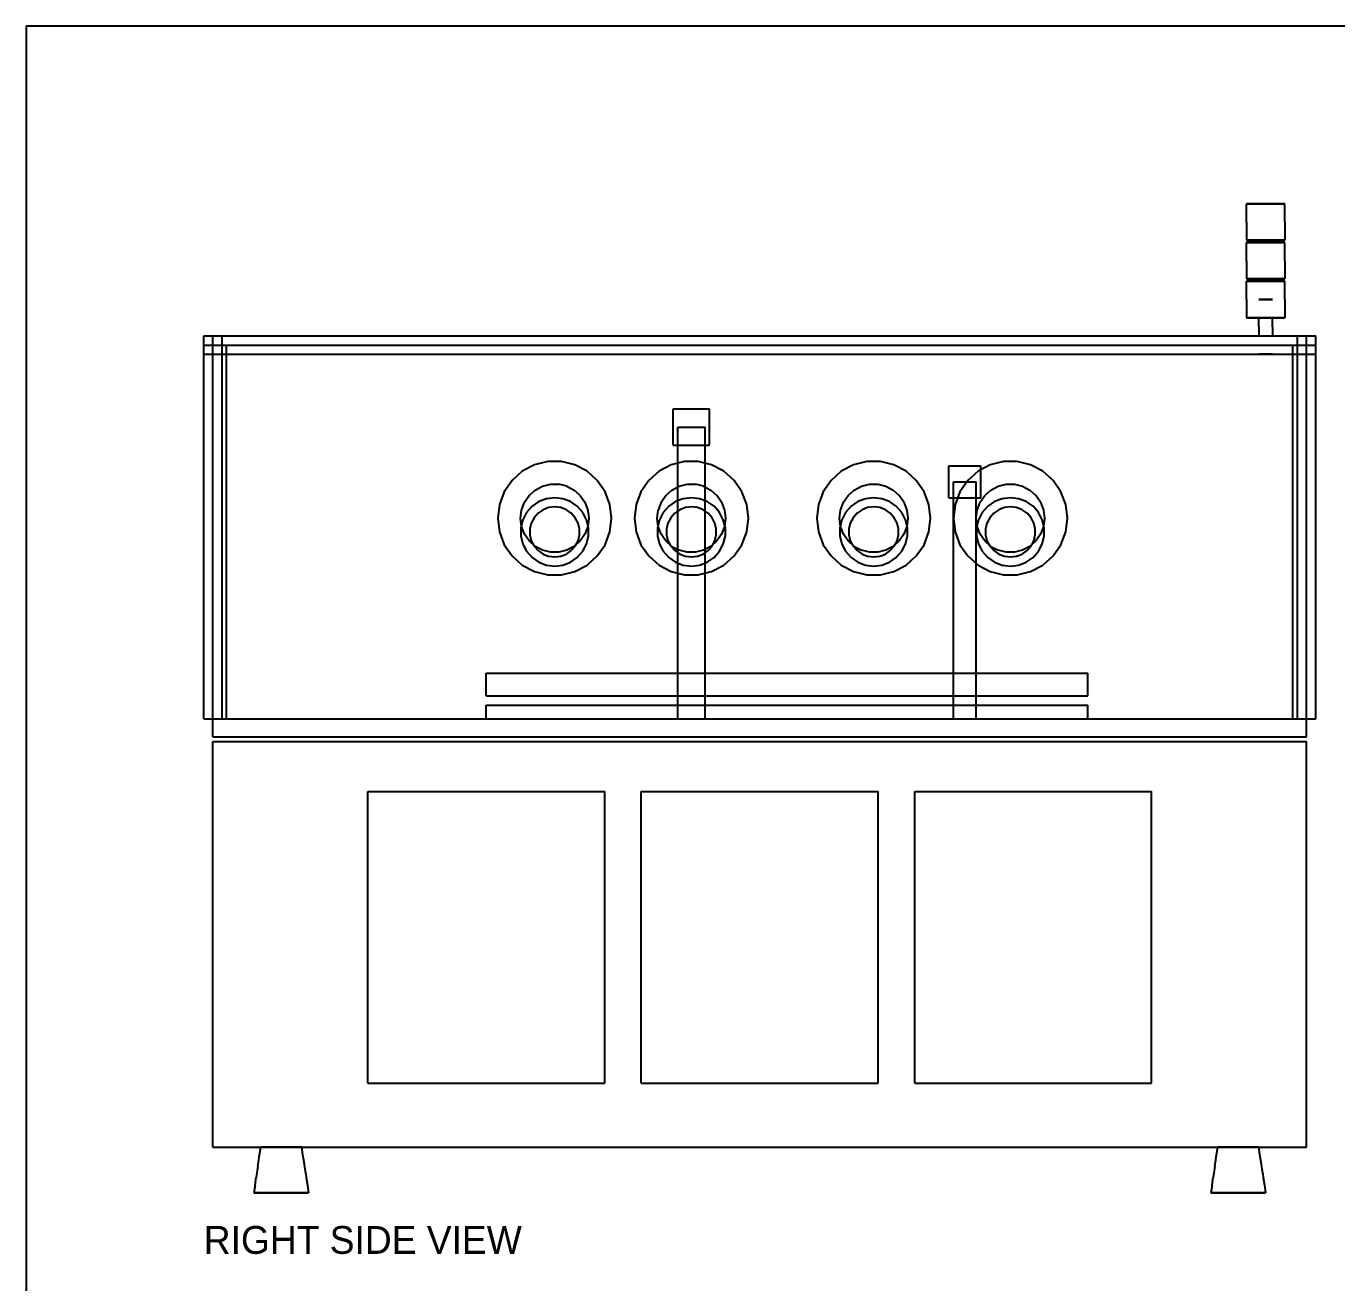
# Model space of a CAD drawing. Header units: millimetres. Extents: x -61 to 402, y -382 to 261.
# Drawn here: x -61 to 226.6, y -14.8 to 261 of the extents above; entities that cross this region are included whole.
import ezdxf

# ---------------------------------------------------------------- set-up
doc = ezdxf.new("R2010")
doc.units = ezdxf.units.MM
for name, color, linetype in [('BORDER', 7, 'Continuous'), ('HIDDEN', 8, 'Continuous'), ('TEXT', 5, 'Continuous'), ('VISIBLE', 7, 'Continuous')]:
    doc.layers.add(name, color=color, linetype=linetype)

msp = doc.modelspace()

# ---------------------------------------------------------------- linework, layer by layer
at = {"layer": 'BORDER'}
msp.add_lwpolyline([(-61, -381.93), (401.55, -381.93), (401.55, 260.96), (-61, 260.96)], close=True, dxfattribs=at)
at = {"layer": 'HIDDEN'}
for points in [[(206.79, 222), (206.76, 222)], [(207.03, 222), (206.79, 222)], [(207.5, 222), (207.03, 222)], [(208.17, 222), (207.5, 222)], [(209.01, 222), (208.17, 222)], [(209.95, 222), (209.01, 222)], [(210.96, 222), (209.95, 222)], [(211.97, 222), (210.96, 222)], [(212.91, 222), (211.97, 222)], [(213.75, 222), (212.91, 222)], [(214.42, 222), (213.75, 222)], [(214.89, 222), (214.42, 222)], [(215.13, 222), (214.89, 222)], [(215.16, 222), (215.13, 222)], [(206.79, 214), (206.76, 214)], [(206.79, 213.5), (206.76, 213.5)], [(207.03, 214), (206.79, 214)], [(207.03, 213.5), (206.79, 213.5)], [(207.5, 214), (207.03, 214)], [(207.5, 213.5), (207.03, 213.5)], [(208.17, 214), (207.5, 214)], [(208.17, 213.5), (207.5, 213.5)], [(209.01, 214), (208.17, 214)], [(209.01, 213.5), (208.17, 213.5)], [(209.95, 214), (209.01, 214)], [(209.95, 213.5), (209.01, 213.5)], [(210.96, 214), (209.95, 214)], [(210.96, 213.5), (209.95, 213.5)], [(211.97, 214), (210.96, 214)], [(211.97, 213.5), (210.96, 213.5)], [(212.91, 214), (211.97, 214)], [(212.91, 213.5), (211.97, 213.5)], [(213.75, 214), (212.91, 214)], [(213.75, 213.5), (212.91, 213.5)], [(214.42, 214), (213.75, 214)], [(214.42, 213.5), (213.75, 213.5)], [(214.89, 214), (214.42, 214)], [(214.89, 213.5), (214.42, 213.5)], [(215.13, 214), (214.89, 214)], [(215.13, 213.5), (214.89, 213.5)], [(215.16, 214), (215.13, 214)], [(215.16, 213.5), (215.13, 213.5)], [(206.79, 205.5), (206.76, 205.5)], [(206.79, 205), (206.76, 205)], [(207.03, 205.5), (206.79, 205.5)], [(207.03, 205), (206.79, 205)], [(207.5, 205.5), (207.03, 205.5)], [(207.5, 205), (207.03, 205)], [(208.17, 205.5), (207.5, 205.5)], [(208.17, 205), (207.5, 205)], [(209.01, 205.5), (208.17, 205.5)], [(209.01, 205), (208.17, 205)], [(209.95, 205.5), (209.01, 205.5)], [(209.95, 205), (209.01, 205)], [(210.96, 205.5), (209.95, 205.5)], [(210.96, 205), (209.95, 205)], [(211.97, 205.5), (210.96, 205.5)], [(211.97, 205), (210.96, 205)], [(212.91, 205.5), (211.97, 205.5)], [(212.91, 205), (211.97, 205)], [(213.75, 205.5), (212.91, 205.5)], [(213.75, 205), (212.91, 205)], [(214.42, 205.5), (213.75, 205.5)], [(214.42, 205), (213.75, 205)], [(214.89, 205.5), (214.42, 205.5)], [(214.89, 205), (214.42, 205)], [(215.13, 205.5), (214.89, 205.5)], [(215.13, 205), (214.89, 205)], [(215.16, 205.5), (215.13, 205.5)], [(215.16, 205), (215.13, 205)], [(209.46, 201), (209.47, 201)], [(209.47, 201), (209.46, 201)], [(209.47, 201), (209.56, 201)], [(209.56, 201), (209.47, 201)], [(209.56, 201), (209.73, 201)], [(209.73, 201), (209.56, 201)], [(209.73, 201), (209.97, 201)], [(209.97, 201), (209.73, 201)], [(209.97, 201), (210.26, 201)], [(210.26, 201), (209.97, 201)], [(210.26, 201), (210.6, 201)], [(210.6, 201), (210.26, 201)], [(210.6, 201), (210.96, 201)], [(210.96, 201), (210.6, 201)], [(211.32, 201), (210.96, 201)], [(210.96, 201), (211.32, 201)], [(211.66, 201), (211.32, 201)], [(211.32, 201), (211.66, 201)], [(211.95, 201), (211.66, 201)], [(211.66, 201), (211.95, 201)], [(212.19, 201), (211.95, 201)], [(211.95, 201), (212.19, 201)], [(212.36, 201), (212.19, 201)], [(212.19, 201), (212.36, 201)], [(212.45, 201), (212.36, 201)], [(212.36, 201), (212.45, 201)], [(212.46, 201), (212.45, 201)], [(212.45, 201), (212.46, 201)], [(206.79, 197), (206.76, 197)], [(207.03, 197), (206.79, 197)], [(207.5, 197), (207.03, 197)], [(208.17, 197), (207.5, 197)], [(209.01, 197), (208.17, 197)], [(209.95, 197), (209.01, 197)], [(210.96, 197), (209.95, 197)], [(211.97, 197), (210.96, 197)], [(212.91, 197), (211.97, 197)], [(213.75, 197), (212.91, 197)], [(214.42, 197), (213.75, 197)], [(214.89, 197), (214.42, 197)], [(215.13, 197), (214.89, 197)], [(215.16, 197), (215.13, 197)], [(-22.04, 193), (-18.04, 193)], [(-22.04, 189), (-22.04, 193)], [(-20.04, 193), (219.96, 193)], [(-20.04, 193), (219.96, 193)], [(-20.04, 189), (-20.04, 193)], [(-20.04, 189), (-20.04, 193)], [(-20.04, 193), (219.96, 193)], [(-20.04, 189), (-20.04, 193)], [(-20.04, 193), (-18.04, 193)], [(-18.04, 189), (-18.04, 193)], [(-18.04, 189), (-18.04, 193)], [(217.96, 193), (219.96, 193)], [(217.96, 193), (221.96, 193)], [(217.96, 189), (217.96, 193)], [(217.96, 189), (217.96, 193)], [(219.96, 189), (219.96, 193)], [(219.96, 189), (219.96, 193)], [(219.96, 189), (219.96, 193)], [(221.96, 189), (221.96, 193)], [(-22.04, 191), (-18.04, 191)], [(-22.04, 191), (-18.04, 191)], [(-22.04, 109), (-22.04, 191)], [(-22.04, 109), (-22.04, 191)], [(-22.04, 191), (-18.04, 191)], [(-22.04, 109), (-22.04, 191)], [(-22.04, 189), (-22.04, 191)], [(-20.04, 191), (219.96, 191)], [(-20.04, 191), (219.96, 191)], [(-20.04, 109), (-20.04, 191)], [(-20.04, 109), (-20.04, 191)], [(-20.04, 191), (219.96, 191)], [(-20.04, 191), (219.96, 191)], [(-20.04, 109), (-20.04, 191)], [(-20.04, 109), (-20.04, 191)], [(-20.04, 191), (-17.04, 191)], [(-20.04, 191), (-17.04, 191)], [(-20.04, 109), (-20.04, 191)], [(-20.04, 109), (-20.04, 191)], [(-18.04, 109), (-18.04, 191)], [(-18.04, 109), (-18.04, 191)], [(-18.04, 109), (-18.04, 191)], [(-17.04, 109), (-17.04, 191)], [(-17.04, 109), (-17.04, 191)], [(216.96, 191), (219.96, 191)], [(216.96, 191), (219.96, 191)], [(216.96, 109), (216.96, 191)], [(216.96, 109), (216.96, 191)], [(217.96, 191), (221.96, 191)], [(217.96, 191), (221.96, 191)], [(217.96, 109), (217.96, 191)], [(217.96, 109), (217.96, 191)], [(217.96, 191), (221.96, 191)], [(217.96, 109), (217.96, 191)], [(219.96, 109), (219.96, 191)], [(219.96, 109), (219.96, 191)], [(219.96, 109), (219.96, 191)], [(219.96, 109), (219.96, 191)], [(219.96, 109), (219.96, 191)], [(219.96, 109), (219.96, 191)], [(221.96, 109), (221.96, 191)], [(221.96, 109), (221.96, 191)], [(221.96, 109), (221.96, 191)], [(221.96, 189), (221.96, 191)], [(-22.04, 189), (-18.04, 189)], [(-22.04, 189), (-18.04, 189)], [(-20.04, 189), (219.96, 189)], [(-20.04, 189), (219.96, 189)], [(-20.04, 189), (219.96, 189)], [(209.46, 189), (209.47, 189)], [(209.47, 189), (209.46, 189)], [(209.47, 189), (209.56, 189)], [(209.56, 189), (209.47, 189)], [(209.56, 189), (209.73, 189)], [(209.73, 189), (209.56, 189)], [(209.73, 189), (209.97, 189)], [(209.97, 189), (209.73, 189)], [(209.97, 189), (210.26, 189)], [(210.26, 189), (209.97, 189)], [(210.26, 189), (210.6, 189)], [(210.6, 189), (210.26, 189)], [(210.6, 189), (210.96, 189)], [(210.96, 189), (210.6, 189)], [(211.32, 189), (210.96, 189)], [(210.96, 189), (211.32, 189)], [(211.66, 189), (211.32, 189)], [(211.32, 189), (211.66, 189)], [(211.95, 189), (211.66, 189)], [(211.66, 189), (211.95, 189)], [(212.19, 189), (211.95, 189)], [(211.95, 189), (212.19, 189)], [(212.36, 189), (212.19, 189)], [(212.19, 189), (212.36, 189)], [(212.45, 189), (212.36, 189)], [(212.36, 189), (212.45, 189)], [(212.46, 189), (212.45, 189)], [(212.45, 189), (212.46, 189)], [(217.96, 189), (221.96, 189)], [(217.96, 189), (221.96, 189)], [(80.96, 177), (88.96, 177)], [(80.96, 177), (88.96, 177)], [(80.96, 169), (80.96, 177)], [(80.96, 169), (80.96, 177)], [(88.96, 169), (88.96, 177)], [(88.96, 169), (88.96, 177)], [(81.96, 173), (87.96, 173)], [(81.96, 173), (87.96, 173)], [(81.96, 109), (81.96, 173)], [(81.96, 109), (81.96, 173)], [(81.96, 173), (87.96, 173)], [(81.96, 173), (87.96, 173)], [(81.96, 109), (81.96, 173)], [(81.96, 109), (81.96, 173)], [(87.96, 109), (87.96, 173)], [(87.96, 109), (87.96, 173)], [(87.96, 109), (87.96, 173)], [(87.96, 109), (87.96, 173)], [(80.96, 169), (88.96, 169)], [(80.96, 169), (88.96, 169)], [(141.46, 164.5), (148.46, 164.5)], [(141.46, 164.5), (148.46, 164.5)], [(141.46, 157.5), (141.46, 164.5)], [(141.46, 157.5), (141.46, 164.5)], [(148.46, 157.5), (148.46, 164.5)], [(148.46, 157.5), (148.46, 164.5)], [(142.46, 161), (147.46, 161)], [(142.46, 161), (147.46, 161)], [(142.46, 109), (142.46, 161)], [(142.46, 109), (142.46, 161)], [(142.46, 161), (147.46, 161)], [(142.46, 161), (147.46, 161)], [(142.46, 109), (142.46, 161)], [(142.46, 109), (142.46, 161)], [(147.46, 109), (147.46, 161)], [(147.46, 109), (147.46, 161)], [(147.46, 109), (147.46, 161)], [(147.46, 109), (147.46, 161)], [(49.99, 155.61), (48.79, 154.26)], [(51.47, 156.64), (49.99, 155.61)], [(53.17, 157.28), (51.47, 156.64)], [(53.64, 155.34), (52.4, 154.87)], [(54.96, 157.5), (53.17, 157.28)], [(54.96, 155.5), (53.64, 155.34)], [(56.75, 157.28), (54.96, 157.5)], [(56.28, 155.34), (54.96, 155.5)], [(57.52, 154.87), (56.28, 155.34)], [(58.45, 156.64), (56.75, 157.28)], [(59.93, 155.61), (58.45, 156.64)], [(61.13, 154.26), (59.93, 155.61)], [(79.99, 155.61), (78.79, 154.26)], [(81.47, 156.64), (79.99, 155.61)], [(83.17, 157.28), (81.47, 156.64)], [(83.64, 155.34), (82.4, 154.87)], [(84.96, 157.5), (83.17, 157.28)], [(84.96, 155.5), (83.64, 155.34)], [(86.75, 157.28), (84.96, 157.5)], [(86.28, 155.34), (84.96, 155.5)], [(87.52, 154.87), (86.28, 155.34)], [(88.45, 156.64), (86.75, 157.28)], [(89.93, 155.61), (88.45, 156.64)], [(91.13, 154.26), (89.93, 155.61)], [(119.99, 155.61), (118.79, 154.26)], [(121.47, 156.64), (119.99, 155.61)], [(123.17, 157.28), (121.47, 156.64)], [(123.64, 155.34), (122.4, 154.87)], [(124.96, 157.5), (123.17, 157.28)], [(124.96, 155.5), (123.64, 155.34)], [(126.75, 157.28), (124.96, 157.5)], [(126.28, 155.34), (124.96, 155.5)], [(127.52, 154.87), (126.28, 155.34)], [(128.45, 156.64), (126.75, 157.28)], [(129.93, 155.61), (128.45, 156.64)], [(131.13, 154.26), (129.93, 155.61)], [(141.46, 157.5), (148.46, 157.5)], [(141.46, 157.5), (148.46, 157.5)], [(149.99, 155.61), (148.79, 154.26)], [(151.47, 156.64), (149.99, 155.61)], [(153.17, 157.28), (151.47, 156.64)], [(153.64, 155.34), (152.4, 154.87)], [(154.96, 157.5), (153.17, 157.28)], [(154.96, 155.5), (153.64, 155.34)], [(156.75, 157.28), (154.96, 157.5)], [(156.28, 155.34), (154.96, 155.5)], [(157.52, 154.87), (156.28, 155.34)], [(158.45, 156.64), (156.75, 157.28)], [(159.93, 155.61), (158.45, 156.64)], [(161.13, 154.26), (159.93, 155.61)], [(47.95, 152.66), (47.51, 150.9)], [(48.79, 154.26), (47.95, 152.66)], [(50.43, 153.12), (49.82, 151.95)], [(51.31, 154.12), (50.43, 153.12)], [(52.4, 154.87), (51.31, 154.12)], [(58.61, 154.12), (57.52, 154.87)], [(59.49, 153.12), (58.61, 154.12)], [(60.1, 151.95), (59.49, 153.12)], [(61.97, 152.66), (61.13, 154.26)], [(62.41, 150.9), (61.97, 152.66)], [(77.95, 152.66), (77.51, 150.9)], [(78.79, 154.26), (77.95, 152.66)], [(80.43, 153.12), (79.82, 151.95)], [(81.31, 154.12), (80.43, 153.12)], [(82.4, 154.87), (81.31, 154.12)], [(88.61, 154.12), (87.52, 154.87)], [(89.49, 153.12), (88.61, 154.12)], [(90.1, 151.95), (89.49, 153.12)], [(91.97, 152.66), (91.13, 154.26)], [(92.41, 150.9), (91.97, 152.66)], [(117.95, 152.66), (117.51, 150.9)], [(118.79, 154.26), (117.95, 152.66)], [(120.43, 153.12), (119.82, 151.95)], [(121.31, 154.12), (120.43, 153.12)], [(122.4, 154.87), (121.31, 154.12)], [(128.61, 154.12), (127.52, 154.87)], [(129.49, 153.12), (128.61, 154.12)], [(130.1, 151.95), (129.49, 153.12)], [(131.97, 152.66), (131.13, 154.26)], [(132.41, 150.9), (131.97, 152.66)], [(147.95, 152.66), (147.51, 150.9)], [(148.79, 154.26), (147.95, 152.66)], [(150.43, 153.12), (149.82, 151.95)], [(151.31, 154.12), (150.43, 153.12)], [(152.4, 154.87), (151.31, 154.12)], [(158.61, 154.12), (157.52, 154.87)], [(159.49, 153.12), (158.61, 154.12)], [(160.1, 151.95), (159.49, 153.12)], [(161.97, 152.66), (161.13, 154.26)], [(162.41, 150.9), (161.97, 152.66)], [(47.51, 150.9), (47.51, 149.1)], [(49.82, 151.95), (49.5, 150.66)], [(49.5, 150.66), (49.5, 149.34)], [(60.42, 150.66), (60.1, 151.95)], [(60.42, 149.34), (60.42, 150.66)], [(62.41, 149.1), (62.41, 150.9)], [(77.51, 150.9), (77.51, 149.1)], [(79.82, 151.95), (79.5, 150.66)], [(79.5, 150.66), (79.5, 149.34)], [(90.42, 150.66), (90.1, 151.95)], [(90.42, 149.34), (90.42, 150.66)], [(92.41, 149.1), (92.41, 150.9)], [(117.51, 150.9), (117.51, 149.1)], [(119.82, 151.95), (119.5, 150.66)], [(119.5, 150.66), (119.5, 149.34)], [(130.42, 150.66), (130.1, 151.95)], [(130.42, 149.34), (130.42, 150.66)], [(132.41, 149.1), (132.41, 150.9)], [(147.51, 150.9), (147.51, 149.1)], [(149.82, 151.95), (149.5, 150.66)], [(149.5, 150.66), (149.5, 149.34)], [(160.42, 150.66), (160.1, 151.95)], [(160.42, 149.34), (160.42, 150.66)], [(162.41, 149.1), (162.41, 150.9)], [(47.51, 149.1), (47.95, 147.34)], [(47.95, 147.34), (48.79, 145.74)], [(49.5, 149.34), (49.82, 148.05)], [(49.82, 148.05), (50.43, 146.88)], [(50.43, 146.88), (51.31, 145.88)], [(58.61, 145.88), (59.49, 146.88)], [(59.49, 146.88), (60.1, 148.05)], [(60.1, 148.05), (60.42, 149.34)], [(61.13, 145.74), (61.97, 147.34)], [(61.97, 147.34), (62.41, 149.1)], [(77.51, 149.1), (77.95, 147.34)], [(77.95, 147.34), (78.79, 145.74)], [(79.5, 149.34), (79.82, 148.05)], [(79.82, 148.05), (80.43, 146.88)], [(80.43, 146.88), (81.31, 145.88)], [(88.61, 145.88), (89.49, 146.88)], [(89.49, 146.88), (90.1, 148.05)], [(90.1, 148.05), (90.42, 149.34)], [(91.13, 145.74), (91.97, 147.34)], [(91.97, 147.34), (92.41, 149.1)], [(117.51, 149.1), (117.95, 147.34)], [(117.95, 147.34), (118.79, 145.74)], [(119.5, 149.34), (119.82, 148.05)], [(119.82, 148.05), (120.43, 146.88)], [(120.43, 146.88), (121.31, 145.88)], [(128.61, 145.88), (129.49, 146.88)], [(129.49, 146.88), (130.1, 148.05)], [(130.1, 148.05), (130.42, 149.34)], [(131.13, 145.74), (131.97, 147.34)], [(131.97, 147.34), (132.41, 149.1)], [(147.51, 149.1), (147.95, 147.34)], [(147.95, 147.34), (148.79, 145.74)], [(149.5, 149.34), (149.82, 148.05)], [(149.82, 148.05), (150.43, 146.88)], [(150.43, 146.88), (151.31, 145.88)], [(158.61, 145.88), (159.49, 146.88)], [(159.49, 146.88), (160.1, 148.05)], [(160.1, 148.05), (160.42, 149.34)], [(161.13, 145.74), (161.97, 147.34)], [(161.97, 147.34), (162.41, 149.1)], [(48.79, 145.74), (49.99, 144.39)], [(49.99, 144.39), (51.47, 143.36)], [(51.31, 145.88), (52.4, 145.13)], [(52.4, 145.13), (53.64, 144.66)], [(53.64, 144.66), (54.96, 144.5)], [(54.96, 144.5), (56.28, 144.66)], [(56.28, 144.66), (57.52, 145.13)], [(57.52, 145.13), (58.61, 145.88)], [(58.45, 143.36), (59.93, 144.39)], [(59.93, 144.39), (61.13, 145.74)], [(78.79, 145.74), (79.99, 144.39)], [(79.99, 144.39), (81.47, 143.36)], [(81.31, 145.88), (82.4, 145.13)], [(82.4, 145.13), (83.64, 144.66)], [(83.64, 144.66), (84.96, 144.5)], [(84.96, 144.5), (86.28, 144.66)], [(86.28, 144.66), (87.52, 145.13)], [(87.52, 145.13), (88.61, 145.88)], [(88.45, 143.36), (89.93, 144.39)], [(89.93, 144.39), (91.13, 145.74)], [(118.79, 145.74), (119.99, 144.39)], [(119.99, 144.39), (121.47, 143.36)], [(121.31, 145.88), (122.4, 145.13)], [(122.4, 145.13), (123.64, 144.66)], [(123.64, 144.66), (124.96, 144.5)], [(124.96, 144.5), (126.28, 144.66)], [(126.28, 144.66), (127.52, 145.13)], [(127.52, 145.13), (128.61, 145.88)], [(128.45, 143.36), (129.93, 144.39)], [(129.93, 144.39), (131.13, 145.74)], [(148.79, 145.74), (149.99, 144.39)], [(149.99, 144.39), (151.47, 143.36)], [(151.31, 145.88), (152.4, 145.13)], [(152.4, 145.13), (153.64, 144.66)], [(153.64, 144.66), (154.96, 144.5)], [(154.96, 144.5), (156.28, 144.66)], [(156.28, 144.66), (157.52, 145.13)], [(157.52, 145.13), (158.61, 145.88)], [(158.45, 143.36), (159.93, 144.39)], [(159.93, 144.39), (161.13, 145.74)], [(51.47, 143.36), (53.17, 142.72)], [(53.17, 142.72), (54.96, 142.5)], [(54.96, 142.5), (56.75, 142.72)], [(56.75, 142.72), (58.45, 143.36)], [(81.47, 143.36), (83.17, 142.72)], [(83.17, 142.72), (84.96, 142.5)], [(84.96, 142.5), (86.75, 142.72)], [(86.75, 142.72), (88.45, 143.36)], [(121.47, 143.36), (123.17, 142.72)], [(123.17, 142.72), (124.96, 142.5)], [(124.96, 142.5), (126.75, 142.72)], [(126.75, 142.72), (128.45, 143.36)], [(151.47, 143.36), (153.17, 142.72)], [(153.17, 142.72), (154.96, 142.5)], [(154.96, 142.5), (156.75, 142.72)], [(156.75, 142.72), (158.45, 143.36)], [(39.96, 119), (171.96, 119)], [(39.96, 119), (171.96, 119)], [(39.96, 114), (39.96, 119)], [(39.96, 114), (39.96, 119)], [(39.96, 119), (171.96, 119)], [(39.96, 119), (171.96, 119)], [(39.96, 114), (39.96, 119)], [(39.96, 114), (39.96, 119)], [(171.96, 114), (171.96, 119)], [(171.96, 114), (171.96, 119)], [(171.96, 114), (171.96, 119)], [(171.96, 114), (171.96, 119)], [(39.96, 114), (171.96, 114)], [(39.96, 114), (171.96, 114)], [(39.96, 114), (171.96, 114)], [(39.96, 114), (171.96, 114)], [(39.96, 112), (171.96, 112)], [(39.96, 112), (171.96, 112)], [(39.96, 109), (39.96, 112)], [(39.96, 109), (39.96, 112)], [(171.96, 109), (171.96, 112)], [(171.96, 109), (171.96, 112)], [(-22.04, 109), (-18.04, 109)], [(-22.04, 109), (-18.04, 109)], [(-22.04, 109), (-18.04, 109)], [(-20.04, 109), (-18.04, 109)], [(-20.04, 109), (219.96, 109)], [(-20.04, 105), (-20.04, 109)], [(-20.04, 109), (-18.04, 109)], [(-20.04, 109), (219.96, 109)], [(-20.04, 109), (219.96, 109)], [(-20.04, 109), (219.96, 109)], [(-20.04, 109), (-17.04, 109)], [(-20.04, 109), (-17.04, 109)], [(39.96, 109), (171.96, 109)], [(39.96, 109), (171.96, 109)], [(81.96, 109), (87.96, 109)], [(81.96, 109), (87.96, 109)], [(81.96, 109), (87.96, 109)], [(81.96, 109), (87.96, 109)], [(142.46, 109), (147.46, 109)], [(142.46, 109), (147.46, 109)], [(142.46, 109), (147.46, 109)], [(142.46, 109), (147.46, 109)], [(216.96, 109), (219.96, 109)], [(216.96, 109), (219.96, 109)], [(217.96, 109), (219.96, 109)], [(217.96, 109), (221.96, 109)], [(217.96, 109), (221.96, 109)], [(217.96, 109), (221.96, 109)], [(217.96, 109), (219.96, 109)], [(219.96, 105), (219.96, 109)], [(-20.04, 105), (219.96, 105)], [(-20.04, 104), (219.96, 104)], [(-20.04, 15), (-20.04, 104)], [(219.96, 15), (219.96, 104)], [(13.96, 93), (65.96, 93)], [(13.96, 29), (13.96, 93)], [(65.96, 29), (65.96, 93)], [(73.96, 93), (125.96, 93)], [(73.96, 29), (73.96, 93)], [(125.96, 29), (125.96, 93)], [(133.96, 93), (185.96, 93)], [(133.96, 29), (133.96, 93)], [(185.96, 29), (185.96, 93)], [(13.96, 29), (65.96, 29)], [(73.96, 29), (125.96, 29)], [(133.96, 29), (185.96, 29)], [(-20.04, 15), (219.96, 15)], [(-9.54, 15), (-9.51, 15)], [(-9.51, 15), (-9.54, 15)], [(-9.54, 15), (-9.51, 15)], [(-9.51, 15), (-9.54, 15)], [(-9.51, 15), (-9.25, 15)], [(-9.25, 15), (-9.51, 15)], [(-9.51, 15), (-9.25, 15)], [(-9.25, 15), (-9.51, 15)], [(-9.25, 15), (-8.74, 15)], [(-8.74, 15), (-9.25, 15)], [(-9.25, 15), (-8.74, 15)], [(-8.74, 15), (-9.25, 15)], [(-8.74, 15), (-8.02, 15)], [(-8.02, 15), (-8.74, 15)], [(-8.74, 15), (-8.02, 15)], [(-8.02, 15), (-8.74, 15)], [(-8.02, 15), (-7.13, 15)], [(-7.13, 15), (-8.02, 15)], [(-8.02, 15), (-7.13, 15)], [(-7.13, 15), (-8.02, 15)], [(-7.13, 15), (-6.12, 15)], [(-6.12, 15), (-7.13, 15)], [(-7.13, 15), (-6.12, 15)], [(-6.12, 15), (-7.13, 15)], [(-6.12, 15), (-5.04, 15)], [(-5.04, 15), (-6.12, 15)], [(-6.12, 15), (-5.04, 15)], [(-5.04, 15), (-6.12, 15)], [(-3.96, 15), (-5.04, 15)], [(-5.04, 15), (-3.96, 15)], [(-3.96, 15), (-5.04, 15)], [(-5.04, 15), (-3.96, 15)], [(-2.95, 15), (-3.96, 15)], [(-3.96, 15), (-2.95, 15)], [(-2.95, 15), (-3.96, 15)], [(-3.96, 15), (-2.95, 15)], [(-2.06, 15), (-2.95, 15)], [(-2.95, 15), (-2.06, 15)], [(-2.06, 15), (-2.95, 15)], [(-2.95, 15), (-2.06, 15)], [(-1.34, 15), (-2.06, 15)], [(-2.06, 15), (-1.34, 15)], [(-1.34, 15), (-2.06, 15)], [(-2.06, 15), (-1.34, 15)], [(-0.83, 15), (-1.34, 15)], [(-1.34, 15), (-0.83, 15)], [(-0.83, 15), (-1.34, 15)], [(-1.34, 15), (-0.83, 15)], [(-0.57, 15), (-0.83, 15)], [(-0.83, 15), (-0.57, 15)], [(-0.57, 15), (-0.83, 15)], [(-0.83, 15), (-0.57, 15)], [(-0.54, 15), (-0.57, 15)], [(-0.57, 15), (-0.54, 15)], [(-0.54, 15), (-0.57, 15)], [(-0.57, 15), (-0.54, 15)], [(200.46, 15), (200.49, 15)], [(200.49, 15), (200.46, 15)], [(200.46, 15), (200.49, 15)], [(200.49, 15), (200.46, 15)], [(200.49, 15), (200.75, 15)], [(200.75, 15), (200.49, 15)], [(200.49, 15), (200.75, 15)], [(200.75, 15), (200.49, 15)], [(200.75, 15), (201.26, 15)], [(201.26, 15), (200.75, 15)], [(200.75, 15), (201.26, 15)], [(201.26, 15), (200.75, 15)], [(201.26, 15), (201.98, 15)], [(201.98, 15), (201.26, 15)], [(201.26, 15), (201.98, 15)], [(201.98, 15), (201.26, 15)], [(201.98, 15), (202.87, 15)], [(202.87, 15), (201.98, 15)], [(201.98, 15), (202.87, 15)], [(202.87, 15), (201.98, 15)], [(202.87, 15), (203.88, 15)], [(203.88, 15), (202.87, 15)], [(202.87, 15), (203.88, 15)], [(203.88, 15), (202.87, 15)], [(203.88, 15), (204.96, 15)], [(204.96, 15), (203.88, 15)], [(203.88, 15), (204.96, 15)], [(204.96, 15), (203.88, 15)], [(206.04, 15), (204.96, 15)], [(204.96, 15), (206.04, 15)], [(206.04, 15), (204.96, 15)], [(204.96, 15), (206.04, 15)], [(207.05, 15), (206.04, 15)], [(206.04, 15), (207.05, 15)], [(207.05, 15), (206.04, 15)], [(206.04, 15), (207.05, 15)], [(207.94, 15), (207.05, 15)], [(207.05, 15), (207.94, 15)], [(207.94, 15), (207.05, 15)], [(207.05, 15), (207.94, 15)], [(208.66, 15), (207.94, 15)], [(207.94, 15), (208.66, 15)], [(208.66, 15), (207.94, 15)], [(207.94, 15), (208.66, 15)], [(209.17, 15), (208.66, 15)], [(208.66, 15), (209.17, 15)], [(209.17, 15), (208.66, 15)], [(208.66, 15), (209.17, 15)], [(209.43, 15), (209.17, 15)], [(209.17, 15), (209.43, 15)], [(209.43, 15), (209.17, 15)], [(209.17, 15), (209.43, 15)], [(209.46, 15), (209.43, 15)], [(209.43, 15), (209.46, 15)], [(209.46, 15), (209.43, 15)], [(209.43, 15), (209.46, 15)], [(-11.04, 5), (-11, 5)], [(-11, 5), (-11.04, 5)], [(-11, 5), (-11.04, 5)], [(-11, 5), (-10.65, 5)], [(-10.65, 5), (-11, 5)], [(-10.65, 5), (-11, 5)], [(-10.65, 5), (-9.98, 5)], [(-9.98, 5), (-10.65, 5)], [(-9.98, 5), (-10.65, 5)], [(-9.98, 5), (-9.02, 5)], [(-9.02, 5), (-9.98, 5)], [(-9.02, 5), (-9.98, 5)], [(-9.02, 5), (-7.83, 5)], [(-7.83, 5), (-9.02, 5)], [(-7.83, 5), (-9.02, 5)], [(-7.83, 5), (-6.48, 5)], [(-6.48, 5), (-7.83, 5)], [(-6.48, 5), (-7.83, 5)], [(-6.48, 5), (-5.04, 5)], [(-5.04, 5), (-6.48, 5)], [(-5.04, 5), (-6.48, 5)], [(-3.6, 5), (-5.04, 5)], [(-5.04, 5), (-3.6, 5)], [(-3.6, 5), (-5.04, 5)], [(-2.25, 5), (-3.6, 5)], [(-3.6, 5), (-2.25, 5)], [(-2.25, 5), (-3.6, 5)], [(-1.06, 5), (-2.25, 5)], [(-2.25, 5), (-1.06, 5)], [(-1.06, 5), (-2.25, 5)], [(-0.1, 5), (-1.06, 5)], [(-1.06, 5), (-0.1, 5)], [(-0.1, 5), (-1.06, 5)], [(0.57, 5), (-0.1, 5)], [(-0.1, 5), (0.57, 5)], [(0.57, 5), (-0.1, 5)], [(0.92, 5), (0.57, 5)], [(0.57, 5), (0.92, 5)], [(0.92, 5), (0.57, 5)], [(0.96, 5), (0.92, 5)], [(0.92, 5), (0.96, 5)], [(0.96, 5), (0.92, 5)], [(198.96, 5), (199, 5)], [(199, 5), (198.96, 5)], [(199, 5), (198.96, 5)], [(199, 5), (199.35, 5)], [(199.35, 5), (199, 5)], [(199.35, 5), (199, 5)], [(199.35, 5), (200.02, 5)], [(200.02, 5), (199.35, 5)], [(200.02, 5), (199.35, 5)], [(200.02, 5), (200.98, 5)], [(200.98, 5), (200.02, 5)], [(200.98, 5), (200.02, 5)], [(200.98, 5), (202.17, 5)], [(202.17, 5), (200.98, 5)], [(202.17, 5), (200.98, 5)], [(202.17, 5), (203.52, 5)], [(203.52, 5), (202.17, 5)], [(203.52, 5), (202.17, 5)], [(203.52, 5), (204.96, 5)], [(204.96, 5), (203.52, 5)], [(204.96, 5), (203.52, 5)], [(206.4, 5), (204.96, 5)], [(204.96, 5), (206.4, 5)], [(206.4, 5), (204.96, 5)], [(207.75, 5), (206.4, 5)], [(206.4, 5), (207.75, 5)], [(207.75, 5), (206.4, 5)], [(208.94, 5), (207.75, 5)], [(207.75, 5), (208.94, 5)], [(208.94, 5), (207.75, 5)], [(209.9, 5), (208.94, 5)], [(208.94, 5), (209.9, 5)], [(209.9, 5), (208.94, 5)], [(210.57, 5), (209.9, 5)], [(209.9, 5), (210.57, 5)], [(210.57, 5), (209.9, 5)], [(210.92, 5), (210.57, 5)], [(210.57, 5), (210.92, 5)], [(210.92, 5), (210.57, 5)], [(210.96, 5), (210.92, 5)], [(210.92, 5), (210.96, 5)], [(210.96, 5), (210.92, 5)]]:
    msp.add_lwpolyline(points, dxfattribs=at)
at = {"layer": 'VISIBLE'}
for points in [[(206.76, 222), (206.79, 222)], [(206.76, 218), (206.76, 222)], [(206.79, 222), (207.03, 222)], [(207.03, 222), (207.5, 222)], [(207.5, 222), (208.17, 222)], [(208.17, 222), (209.01, 222)], [(209.01, 222), (209.95, 222)], [(209.95, 222), (210.96, 222)], [(210.96, 222), (211.97, 222)], [(211.97, 222), (212.91, 222)], [(212.91, 222), (213.75, 222)], [(213.75, 222), (214.42, 222)], [(214.42, 222), (214.89, 222)], [(214.89, 222), (215.13, 222)], [(215.13, 222), (215.16, 222)], [(215.16, 218), (215.16, 222)], [(206.76, 218), (206.76, 214)], [(215.16, 218), (215.16, 214)], [(206.76, 214), (206.79, 214)], [(206.76, 213.5), (206.79, 213.5)], [(206.76, 209.5), (206.76, 213.5)], [(206.79, 214), (207.03, 214)], [(206.79, 213.5), (207.03, 213.5)], [(207.03, 214), (207.5, 214)], [(207.03, 213.5), (207.5, 213.5)], [(207.5, 214), (208.17, 214)], [(207.5, 213.5), (208.17, 213.5)], [(208.17, 214), (209.01, 214)], [(208.17, 213.5), (209.01, 213.5)], [(209.01, 214), (209.95, 214)], [(209.01, 213.5), (209.95, 213.5)], [(209.95, 214), (210.96, 214)], [(209.95, 213.5), (210.96, 213.5)], [(210.96, 214), (211.97, 214)], [(210.96, 213.5), (211.97, 213.5)], [(211.97, 214), (212.91, 214)], [(211.97, 213.5), (212.91, 213.5)], [(212.91, 214), (213.75, 214)], [(212.91, 213.5), (213.75, 213.5)], [(213.75, 214), (214.42, 214)], [(213.75, 213.5), (214.42, 213.5)], [(214.42, 214), (214.89, 214)], [(214.42, 213.5), (214.89, 213.5)], [(214.89, 214), (215.13, 214)], [(214.89, 213.5), (215.13, 213.5)], [(215.13, 214), (215.16, 214)], [(215.13, 213.5), (215.16, 213.5)], [(215.16, 209.5), (215.16, 213.5)], [(206.76, 209.5), (206.76, 205.5)], [(215.16, 209.5), (215.16, 205.5)], [(206.76, 205.5), (206.79, 205.5)], [(206.76, 205), (206.79, 205)], [(206.76, 201), (206.76, 205)], [(206.79, 205.5), (207.03, 205.5)], [(206.79, 205), (207.03, 205)], [(207.03, 205.5), (207.5, 205.5)], [(207.03, 205), (207.5, 205)], [(207.5, 205.5), (208.17, 205.5)], [(207.5, 205), (208.17, 205)], [(208.17, 205.5), (209.01, 205.5)], [(208.17, 205), (209.01, 205)], [(209.01, 205.5), (209.95, 205.5)], [(209.01, 205), (209.95, 205)], [(209.95, 205.5), (210.96, 205.5)], [(209.95, 205), (210.96, 205)], [(210.96, 205.5), (211.97, 205.5)], [(210.96, 205), (211.97, 205)], [(211.97, 205.5), (212.91, 205.5)], [(211.97, 205), (212.91, 205)], [(212.91, 205.5), (213.75, 205.5)], [(212.91, 205), (213.75, 205)], [(213.75, 205.5), (214.42, 205.5)], [(213.75, 205), (214.42, 205)], [(214.42, 205.5), (214.89, 205.5)], [(214.42, 205), (214.89, 205)], [(214.89, 205.5), (215.13, 205.5)], [(214.89, 205), (215.13, 205)], [(215.13, 205.5), (215.16, 205.5)], [(215.13, 205), (215.16, 205)], [(215.16, 201), (215.16, 205)], [(206.76, 201), (206.76, 197)], [(215.16, 201), (215.16, 197)], [(206.76, 197), (206.79, 197)], [(206.79, 197), (207.03, 197)], [(207.03, 197), (207.5, 197)], [(207.5, 197), (208.17, 197)], [(208.17, 197), (209.01, 197)], [(209.01, 197), (209.95, 197)], [(209.46, 195), (209.46, 197)], [(209.95, 197), (210.96, 197)], [(210.96, 197), (211.97, 197)], [(211.97, 197), (212.91, 197)], [(212.46, 195), (212.46, 197)], [(212.91, 197), (213.75, 197)], [(213.75, 197), (214.42, 197)], [(214.42, 197), (214.89, 197)], [(214.89, 197), (215.13, 197)], [(215.13, 197), (215.16, 197)], [(-22.04, 193), (-20.04, 193)], [(-22.04, 191), (-22.04, 193)], [(-20.04, 193), (219.96, 193)], [(-20.04, 189), (-20.04, 193)], [(209.46, 195), (209.46, 193)], [(212.46, 195), (212.46, 193)], [(219.96, 189), (219.96, 193)], [(219.96, 193), (221.96, 193)], [(221.96, 191), (221.96, 193)], [(-22.04, 191), (-18.04, 191)], [(-22.04, 109), (-22.04, 191)], [(-18.04, 109), (-18.04, 191)], [(217.96, 191), (221.96, 191)], [(217.96, 109), (217.96, 191)], [(221.96, 109), (221.96, 191)], [(-20.04, 189), (219.96, 189)], [(50.53, 164.69), (47.86, 163.29)], [(53.45, 165.41), (50.53, 164.69)], [(56.47, 165.41), (53.45, 165.41)], [(59.39, 164.69), (56.47, 165.41)], [(62.06, 163.29), (59.39, 164.69)], [(80.53, 164.69), (77.86, 163.29)], [(83.45, 165.41), (80.53, 164.69)], [(86.47, 165.41), (83.45, 165.41)], [(89.39, 164.69), (86.47, 165.41)], [(92.06, 163.29), (89.39, 164.69)], [(120.53, 164.69), (117.86, 163.29)], [(123.45, 165.41), (120.53, 164.69)], [(126.47, 165.41), (123.45, 165.41)], [(129.39, 164.69), (126.47, 165.41)], [(132.06, 163.29), (129.39, 164.69)], [(150.53, 164.69), (147.86, 163.29)], [(153.45, 165.41), (150.53, 164.69)], [(156.47, 165.41), (153.45, 165.41)], [(159.39, 164.69), (156.47, 165.41)], [(162.06, 163.29), (159.39, 164.69)], [(45.6, 161.29), (43.89, 158.81)], [(47.86, 163.29), (45.6, 161.29)], [(64.32, 161.29), (62.06, 163.29)], [(66.03, 158.81), (64.32, 161.29)], [(75.6, 161.29), (73.89, 158.81)], [(77.86, 163.29), (75.6, 161.29)], [(94.32, 161.29), (92.06, 163.29)], [(96.03, 158.81), (94.32, 161.29)], [(115.6, 161.29), (113.89, 158.81)], [(117.86, 163.29), (115.6, 161.29)], [(134.32, 161.29), (132.06, 163.29)], [(136.03, 158.81), (134.32, 161.29)], [(145.6, 161.29), (143.89, 158.81)], [(147.86, 163.29), (145.6, 161.29)], [(164.32, 161.29), (162.06, 163.29)], [(166.03, 158.81), (164.32, 161.29)], [(43.89, 158.81), (42.82, 155.99)], [(49.35, 157.97), (50.7, 159.17)], [(50.7, 159.17), (52.3, 160.01)], [(52.3, 160.01), (54.06, 160.45)], [(54.06, 160.45), (55.86, 160.45)], [(57.62, 160.01), (55.86, 160.45)], [(57.62, 160.01), (59.22, 159.17)], [(60.57, 157.97), (59.22, 159.17)], [(67.1, 155.99), (66.03, 158.81)], [(73.89, 158.81), (72.82, 155.99)], [(79.35, 157.97), (80.7, 159.17)], [(80.7, 159.17), (82.3, 160.01)], [(82.3, 160.01), (84.06, 160.45)], [(84.06, 160.45), (85.86, 160.45)], [(87.62, 160.01), (85.86, 160.45)], [(87.62, 160.01), (89.22, 159.17)], [(89.22, 159.17), (90.57, 157.97)], [(97.1, 155.99), (96.03, 158.81)], [(113.89, 158.81), (112.82, 155.99)], [(119.35, 157.97), (120.7, 159.17)], [(120.7, 159.17), (122.3, 160.01)], [(122.3, 160.01), (124.06, 160.45)], [(124.06, 160.45), (125.86, 160.45)], [(125.86, 160.45), (127.62, 160.01)], [(127.62, 160.01), (129.22, 159.17)], [(129.22, 159.17), (130.57, 157.97)], [(137.1, 155.99), (136.03, 158.81)], [(143.89, 158.81), (142.82, 155.99)], [(149.35, 157.97), (150.7, 159.17)], [(150.7, 159.17), (152.3, 160.01)], [(152.3, 160.01), (154.06, 160.45)], [(154.06, 160.45), (155.86, 160.45)], [(155.86, 160.45), (157.62, 160.01)], [(157.62, 160.01), (159.22, 159.17)], [(159.22, 159.17), (160.57, 157.97)], [(167.1, 155.99), (166.03, 158.81)], [(42.82, 155.99), (42.46, 153)], [(47.68, 154.79), (48.32, 156.49)], [(48.32, 156.49), (49.35, 157.97)], [(60.57, 157.97), (61.6, 156.49)], [(61.6, 156.49), (62.24, 154.79)], [(67.46, 153), (67.1, 155.99)], [(72.82, 155.99), (72.46, 153)], [(78.32, 156.49), (77.68, 154.79)], [(78.32, 156.49), (79.35, 157.97)], [(91.6, 156.49), (90.57, 157.97)], [(91.6, 156.49), (92.24, 154.79)], [(97.46, 153), (97.1, 155.99)], [(112.82, 155.99), (112.46, 153)], [(117.68, 154.79), (118.32, 156.49)], [(118.32, 156.49), (119.35, 157.97)], [(131.6, 156.49), (130.57, 157.97)], [(131.6, 156.49), (132.24, 154.79)], [(137.46, 153), (137.1, 155.99)], [(142.82, 155.99), (142.46, 153)], [(147.68, 154.79), (148.32, 156.49)], [(148.32, 156.49), (149.35, 157.97)], [(161.6, 156.49), (160.57, 157.97)], [(161.6, 156.49), (162.24, 154.79)], [(167.46, 153), (167.1, 155.99)], [(42.46, 153), (42.82, 150.01)], [(47.46, 153), (47.68, 154.79)], [(47.68, 151.21), (47.46, 153)], [(62.24, 154.79), (62.46, 153)], [(62.46, 153), (62.24, 151.21)], [(67.1, 150.01), (67.46, 153)], [(72.46, 153), (72.82, 150.01)], [(77.46, 153), (77.68, 154.79)], [(77.68, 151.21), (77.46, 153)], [(92.24, 154.79), (92.46, 153)], [(92.46, 153), (92.24, 151.21)], [(97.1, 150.01), (97.46, 153)], [(112.46, 153), (112.82, 150.01)], [(117.46, 153), (117.68, 154.79)], [(117.68, 151.21), (117.46, 153)], [(132.24, 154.79), (132.46, 153)], [(132.46, 153), (132.24, 151.21)], [(137.1, 150.01), (137.46, 153)], [(142.46, 153), (142.82, 150.01)], [(147.46, 153), (147.68, 154.79)], [(147.68, 151.21), (147.46, 153)], [(162.24, 154.79), (162.46, 153)], [(162.46, 153), (162.24, 151.21)], [(167.1, 150.01), (167.46, 153)], [(42.82, 150.01), (43.89, 147.19)], [(48.32, 149.51), (47.68, 151.21)], [(62.24, 151.21), (61.6, 149.51)], [(66.03, 147.19), (67.1, 150.01)], [(72.82, 150.01), (73.89, 147.19)], [(78.32, 149.51), (77.68, 151.21)], [(92.24, 151.21), (91.6, 149.51)], [(96.03, 147.19), (97.1, 150.01)], [(112.82, 150.01), (113.89, 147.19)], [(118.32, 149.51), (117.68, 151.21)], [(132.24, 151.21), (131.6, 149.51)], [(136.03, 147.19), (137.1, 150.01)], [(142.82, 150.01), (143.89, 147.19)], [(148.32, 149.51), (147.68, 151.21)], [(162.24, 151.21), (161.6, 149.51)], [(166.03, 147.19), (167.1, 150.01)], [(43.89, 147.19), (45.6, 144.71)], [(49.35, 148.03), (48.32, 149.51)], [(50.7, 146.83), (49.35, 148.03)], [(52.3, 145.99), (50.7, 146.83)], [(59.22, 146.83), (57.62, 145.99)], [(60.57, 148.03), (59.22, 146.83)], [(61.6, 149.51), (60.57, 148.03)], [(64.32, 144.71), (66.03, 147.19)], [(73.89, 147.19), (75.6, 144.71)], [(79.35, 148.03), (78.32, 149.51)], [(80.7, 146.83), (79.35, 148.03)], [(80.7, 146.83), (82.3, 145.99)], [(89.22, 146.83), (87.62, 145.99)], [(90.57, 148.03), (89.22, 146.83)], [(91.6, 149.51), (90.57, 148.03)], [(94.32, 144.71), (96.03, 147.19)], [(113.89, 147.19), (115.6, 144.71)], [(119.35, 148.03), (118.32, 149.51)], [(120.7, 146.83), (119.35, 148.03)], [(120.7, 146.83), (122.3, 145.99)], [(129.22, 146.83), (127.62, 145.99)], [(130.57, 148.03), (129.22, 146.83)], [(131.6, 149.51), (130.57, 148.03)], [(134.32, 144.71), (136.03, 147.19)], [(143.89, 147.19), (145.6, 144.71)], [(149.35, 148.03), (148.32, 149.51)], [(150.7, 146.83), (149.35, 148.03)], [(150.7, 146.83), (152.3, 145.99)], [(159.22, 146.83), (157.62, 145.99)], [(160.57, 148.03), (159.22, 146.83)], [(161.6, 149.51), (160.57, 148.03)], [(164.32, 144.71), (166.03, 147.19)], [(45.6, 144.71), (47.86, 142.71)], [(54.06, 145.55), (52.3, 145.99)], [(55.86, 145.55), (54.06, 145.55)], [(57.62, 145.99), (55.86, 145.55)], [(62.06, 142.71), (64.32, 144.71)], [(75.6, 144.71), (77.86, 142.71)], [(84.06, 145.55), (82.3, 145.99)], [(85.86, 145.55), (84.06, 145.55)], [(87.62, 145.99), (85.86, 145.55)], [(92.06, 142.71), (94.32, 144.71)], [(115.6, 144.71), (117.86, 142.71)], [(124.06, 145.55), (122.3, 145.99)], [(125.86, 145.55), (124.06, 145.55)], [(127.62, 145.99), (125.86, 145.55)], [(132.06, 142.71), (134.32, 144.71)], [(145.6, 144.71), (147.86, 142.71)], [(154.06, 145.55), (152.3, 145.99)], [(155.86, 145.55), (154.06, 145.55)], [(157.62, 145.99), (155.86, 145.55)], [(162.06, 142.71), (164.32, 144.71)], [(47.86, 142.71), (50.53, 141.31)], [(50.53, 141.31), (53.45, 140.59)], [(56.47, 140.59), (59.39, 141.31)], [(59.39, 141.31), (62.06, 142.71)], [(77.86, 142.71), (80.53, 141.31)], [(80.53, 141.31), (83.45, 140.59)], [(86.47, 140.59), (89.39, 141.31)], [(89.39, 141.31), (92.06, 142.71)], [(117.86, 142.71), (120.53, 141.31)], [(120.53, 141.31), (123.45, 140.59)], [(126.47, 140.59), (129.39, 141.31)], [(129.39, 141.31), (132.06, 142.71)], [(147.86, 142.71), (150.53, 141.31)], [(150.53, 141.31), (153.45, 140.59)], [(156.47, 140.59), (159.39, 141.31)], [(159.39, 141.31), (162.06, 142.71)], [(53.45, 140.59), (56.47, 140.59)], [(83.45, 140.59), (86.47, 140.59)], [(123.45, 140.59), (126.47, 140.59)], [(153.45, 140.59), (156.47, 140.59)], [(-22.04, 109), (-18.04, 109)], [(-20.04, 105), (-20.04, 109)], [(-18.04, 109), (217.96, 109)], [(-18.04, 109), (217.96, 109)], [(217.96, 109), (221.96, 109)], [(219.96, 105), (219.96, 109)], [(-20.04, 105), (219.96, 105)], [(-20.04, 104), (219.96, 104)], [(-20.04, 15), (-20.04, 104)], [(219.96, 15), (219.96, 104)], [(13.96, 93), (65.96, 93)], [(13.96, 29), (13.96, 93)], [(65.96, 29), (65.96, 93)], [(73.96, 93), (125.96, 93)], [(73.96, 29), (73.96, 93)], [(125.96, 29), (125.96, 93)], [(133.96, 93), (185.96, 93)], [(133.96, 29), (133.96, 93)], [(185.96, 29), (185.96, 93)], [(13.96, 29), (65.96, 29)], [(73.96, 29), (125.96, 29)], [(133.96, 29), (185.96, 29)], [(-20.04, 15), (219.96, 15)], [(-9.79, 13.33), (-9.54, 15)], [(-0.29, 13.33), (-0.54, 15)], [(200.21, 13.33), (200.46, 15)], [(209.71, 13.33), (209.46, 15)], [(-10.17, 10.82), (-10.04, 11.67)], [(-10.04, 11.67), (-9.79, 13.33)], [(-0.04, 11.67), (-0.29, 13.33)], [(0.33, 9.18), (-0.04, 11.67)], [(199.83, 10.82), (199.96, 11.67)], [(199.96, 11.67), (200.21, 13.33)], [(209.96, 11.67), (209.71, 13.33)], [(210.33, 9.18), (209.96, 11.67)], [(-10.17, 10.82), (-10.54, 8.33)], [(0.33, 9.18), (0.46, 8.33)], [(199.83, 10.82), (199.46, 8.33)], [(210.33, 9.18), (210.46, 8.33)], [(-10.79, 6.67), (-11.04, 5)], [(-10.79, 6.67), (-10.54, 8.33)], [(0.46, 8.33), (0.71, 6.67)], [(0.71, 6.67), (0.96, 5)], [(199.21, 6.67), (198.96, 5)], [(199.21, 6.67), (199.46, 8.33)], [(210.46, 8.33), (210.71, 6.67)], [(210.71, 6.67), (210.96, 5)], [(-11.04, 5), (-11, 5)], [(-11, 5), (-10.65, 5)], [(-10.65, 5), (-9.98, 5)], [(-9.98, 5), (-9.02, 5)], [(-9.02, 5), (-7.83, 5)], [(-7.83, 5), (-6.48, 5)], [(-6.48, 5), (-5.04, 5)], [(-5.04, 5), (-3.6, 5)], [(-3.6, 5), (-2.25, 5)], [(-2.25, 5), (-1.06, 5)], [(-1.06, 5), (-0.1, 5)], [(-0.1, 5), (0.57, 5)], [(0.57, 5), (0.92, 5)], [(0.92, 5), (0.96, 5)], [(198.96, 5), (199, 5)], [(199, 5), (199.35, 5)], [(199.35, 5), (200.02, 5)], [(200.02, 5), (200.98, 5)], [(200.98, 5), (202.17, 5)], [(202.17, 5), (203.52, 5)], [(203.52, 5), (204.96, 5)], [(204.96, 5), (206.4, 5)], [(206.4, 5), (207.75, 5)], [(207.75, 5), (208.94, 5)], [(208.94, 5), (209.9, 5)], [(209.9, 5), (210.57, 5)], [(210.57, 5), (210.92, 5)], [(210.92, 5), (210.96, 5)]]:
    msp.add_lwpolyline(points, dxfattribs=at)

# ---------------------------------------------------------------- texts
at = {"layer": 'TEXT'}
msp.add_text('RIGHT SIDE VIEW', height=6.1, dxfattribs=at).set_placement((-22.04, -8.42))

doc.saveas('drawing.dxf')
